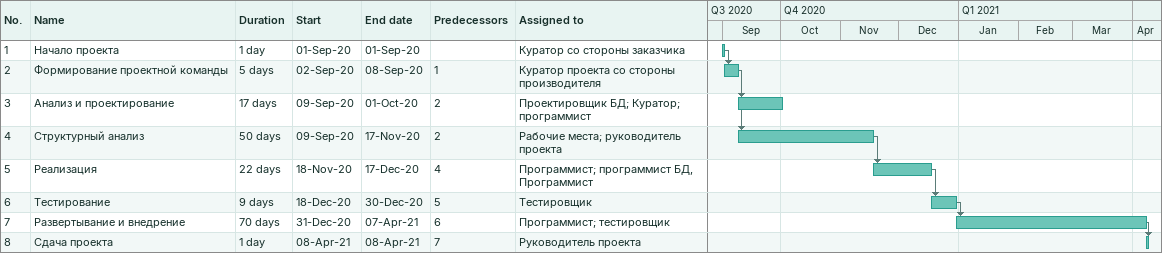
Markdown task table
| ID | Task | Duration | Start | Finish | Predecessors | Resources |
|---|---|---|---|---|---|---|
| 1 | Начало проекта | 1d | 2020-09-01 | 2020-09-01 |  | Куратор со стороны заказчика |
| 2 | Формирование проектной команды | 5d | 2020-09-02 | 2020-09-08 | 1 | Куратор проекта со стороны производителя |
| 3 | Анализ и проектирование | 17d | 2020-09-09 | 2020-10-01 | 2 | Проектировщик БД; Куратор; программист |
| 4 | Структурный анализ | 50d | 2020-09-09 | 2020-11-17 | 2 | Рабочие места; руководитель проекта |
| 5 | Реализация | 22d | 2020-11-18 | 2020-12-17 | 4 | Программист; программист БД, Программист |
| 6 | Тестирование | 9d | 2020-12-18 | 2020-12-30 | 5 | Тестировщик |
| 7 | Развертывание и внедрение | 70d | 2020-12-31 | 2021-04-07 | 6 | Программист; тестировщик |
| 8 | Сдача проекта | 1d | 2021-04-08 | 2021-04-08 | 7 | Руководитель проекта |
